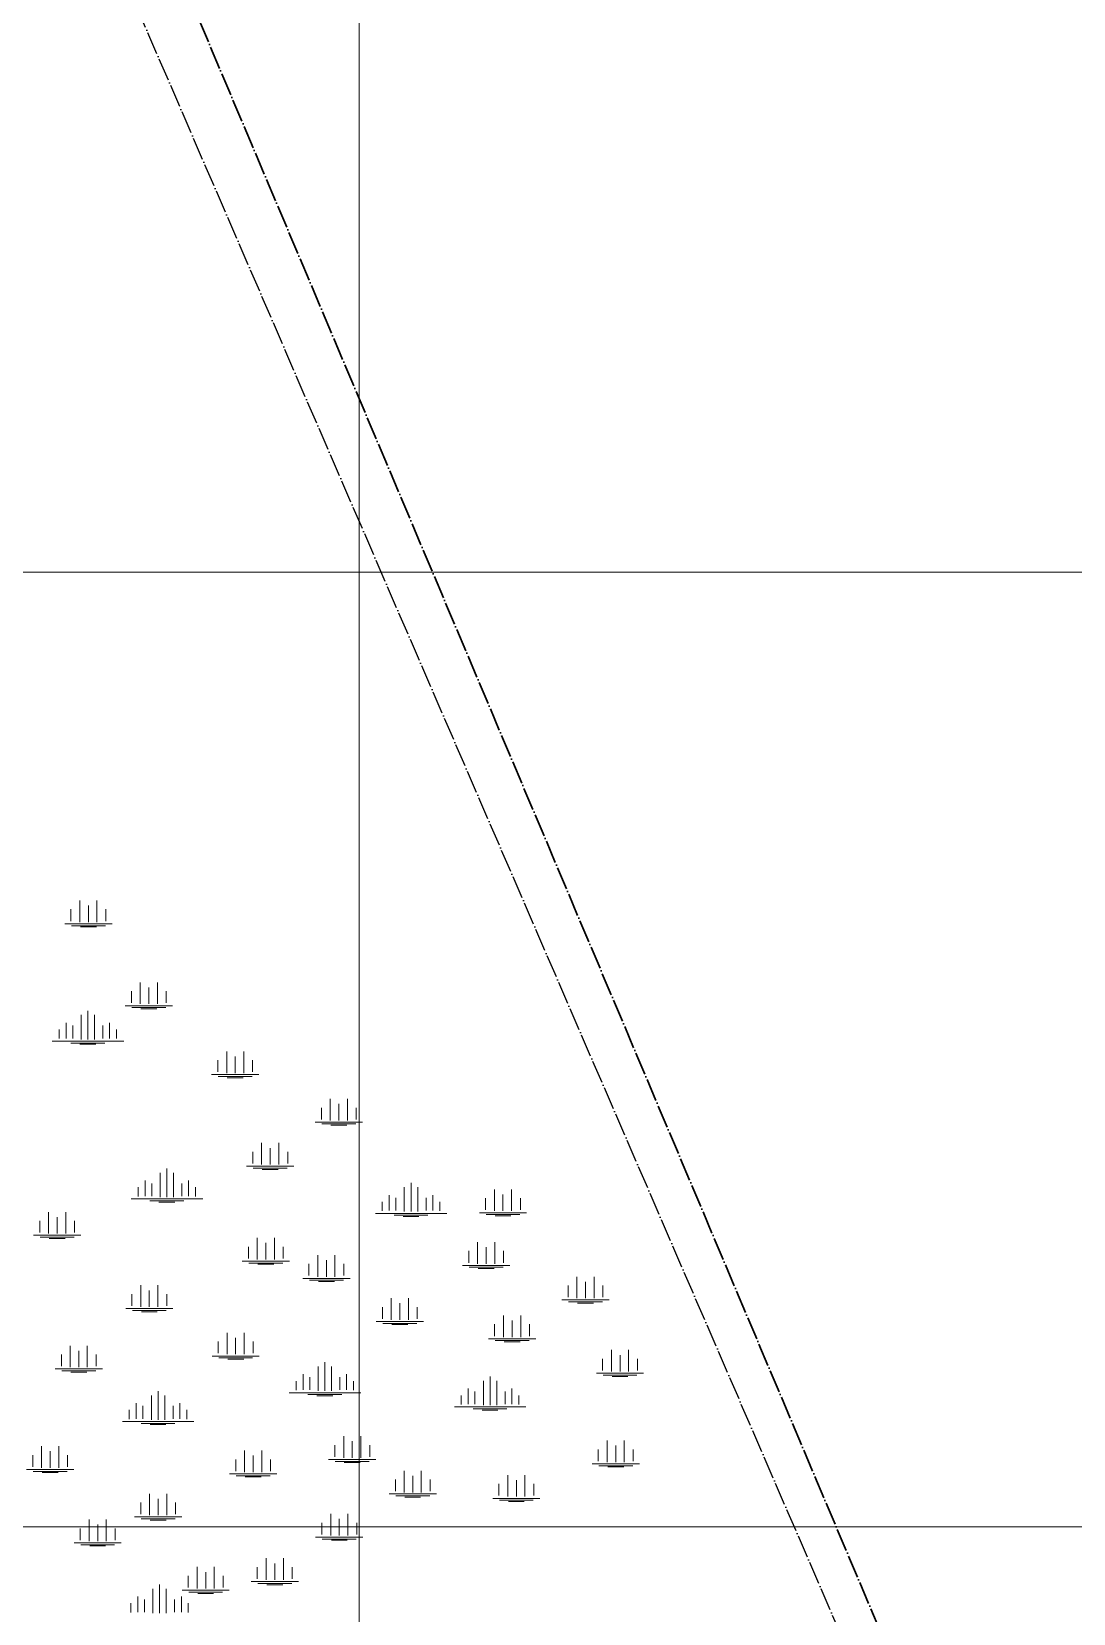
# Model space of a CAD drawing. Header units: metres. Extents: x 405809 to 420020, y 8257398 to 8272141.
# Drawn here: x 409657 to 410748, y 8260909 to 8262566 of the extents above; entities that cross this region are included whole.
import ezdxf

# ---------------------------------------------------------------- set-up
doc = ezdxf.new("R2010")
doc.units = ezdxf.units.M
doc.linetypes.add('ACAD_ISO04W100', pattern=[30, 24, -3, 0, -3])
for name, color, linetype, lineweight in [('BOFEDALES', 112, 'Continuous', 5), ('COORDENADAS', 30, 'Continuous', 5), ('PERT. DE LA RESERVA', 163, 'ACAD_ISO04W100', 30)]:
    doc.layers.add(name, color=color, linetype=linetype, lineweight=lineweight)
doc.layers.add('PERIMETRO', color=3, linetype='ACAD_ISO04W100')

msp = doc.modelspace()

# ---------------------------------------------------------------- linework, layer by layer
at = {"layer": 'BOFEDALES'}
for p, q in [((409707.2, 8261633.4), (409707.2, 8261656)), ((409725.2, 8261633.4), (409725.2, 8261656)), ((409698, 8261646.8), (409698, 8261634.5)), ((409716.2, 8261633.4), (409716.2, 8261650.7)), ((409734.5, 8261646.8), (409734.5, 8261634.5)), ((409691.5, 8261631.6), (409741, 8261631.6)), ((409698.5, 8261629.6), (409734, 8261629.6)), ((409707.9, 8261628.4), (409724.6, 8261628.4)), ((409770.6, 8261547.6), (409770.6, 8261570.2)), ((409788.6, 8261547.6), (409788.6, 8261570.2)), ((409761.3, 8261560.9), (409761.3, 8261548.7)), ((409779.6, 8261547.6), (409779.6, 8261564.9)), ((409797.8, 8261560.9), (409797.8, 8261548.7)), ((409708.6, 8261510.4), (409708.6, 8261536.1)), ((409715.6, 8261510.4), (409715.6, 8261540.5)), ((409715.6, 8261510.4), (409715.6, 8261536.1)), ((409722.6, 8261510.4), (409722.6, 8261536.1)), ((409754.8, 8261545.8), (409804.3, 8261545.8)), ((409761.8, 8261543.8), (409797.3, 8261543.8)), ((409771.3, 8261542.6), (409787.9, 8261542.6)), ((409685.5, 8261520.8), (409685.5, 8261511.3)), ((409692.9, 8261527.8), (409692.9, 8261511.5)), ((409699.9, 8261525), (409699.9, 8261511.5)), ((409731.4, 8261525), (409731.4, 8261511.5)), ((409738.4, 8261527.8), (409738.4, 8261511.5)), ((409745.7, 8261520.8), (409745.7, 8261511.3)), ((409678.3, 8261508.6), (409753.2, 8261508.6)), ((409697.9, 8261506.6), (409733.4, 8261506.6)), ((409707.3, 8261505.4), (409723.9, 8261505.4)), ((409851.8, 8261488.7), (409851.8, 8261476.4)), ((409861.1, 8261475.3), (409861.1, 8261498)), ((409870.1, 8261475.3), (409870.1, 8261492.6)), ((409879.1, 8261475.3), (409879.1, 8261498)), ((409888.3, 8261488.7), (409888.3, 8261476.4)), ((409845.3, 8261473.6), (409894.8, 8261473.6)), ((409852.3, 8261471.6), (409887.8, 8261471.6)), ((409861.7, 8261470.3), (409878.4, 8261470.3)), ((409960.4, 8261439), (409960.4, 8261426.7)), ((409969.6, 8261425.6), (409969.6, 8261448.3)), ((409978.6, 8261425.6), (409978.6, 8261442.9)), ((409987.6, 8261425.6), (409987.6, 8261448.3)), ((409996.9, 8261439), (409996.9, 8261426.7)), ((409953.9, 8261423.9), (410003.4, 8261423.9)), ((409960.9, 8261421.9), (409996.4, 8261421.9)), ((409970.3, 8261420.6), (409987, 8261420.6)), ((409888.5, 8261392.8), (409888.5, 8261380.5)), ((409897.7, 8261379.4), (409897.7, 8261402)), ((409906.7, 8261379.4), (409906.7, 8261396.7)), ((409915.7, 8261379.4), (409915.7, 8261402)), ((409925, 8261392.8), (409925, 8261380.5)), ((409791.4, 8261345.1), (409791.4, 8261370.9)), ((409798.4, 8261345.1), (409798.4, 8261375.3)), ((409798.4, 8261345.1), (409798.4, 8261370.9)), ((409805.4, 8261345.1), (409805.4, 8261370.9)), ((409882, 8261377.6), (409931.5, 8261377.6)), ((409889, 8261375.6), (409924.5, 8261375.6)), ((409898.4, 8261374.4), (409915, 8261374.4)), ((409768.3, 8261355.6), (409768.3, 8261346.1)), ((409775.6, 8261362.6), (409775.6, 8261346.2)), ((409782.6, 8261359.7), (409782.6, 8261346.2)), ((409814.1, 8261359.7), (409814.1, 8261346.2)), ((409821.1, 8261362.6), (409821.1, 8261346.2)), ((409828.4, 8261355.6), (409828.4, 8261346.1)), ((410047.2, 8261330.1), (410047.2, 8261355.8)), ((410054.2, 8261330.1), (410054.2, 8261360.3)), ((410054.2, 8261330.1), (410054.2, 8261355.8)), ((410061.2, 8261330.1), (410061.2, 8261355.8)), ((410141.5, 8261330.8), (410141.5, 8261353.4)), ((410159.5, 8261330.8), (410159.5, 8261353.4)), ((409761.1, 8261343.4), (409836, 8261343.4)), ((409780.6, 8261341.4), (409816.1, 8261341.4)), ((409790, 8261340.1), (409806.7, 8261340.1)), ((410024.1, 8261340.5), (410024.1, 8261331)), ((410031.4, 8261347.5), (410031.4, 8261331.2)), ((410038.4, 8261344.7), (410038.4, 8261331.2)), ((410069.9, 8261344.7), (410069.9, 8261331.2)), ((410076.9, 8261347.5), (410076.9, 8261331.2)), ((410084.3, 8261340.5), (410084.3, 8261331)), ((410132.3, 8261344.1), (410132.3, 8261331.9)), ((410150.5, 8261330.8), (410150.5, 8261348.1)), ((410168.8, 8261344.1), (410168.8, 8261331.9)), ((409665.3, 8261320.4), (409665.3, 8261308.2)), ((409674.5, 8261307.1), (409674.5, 8261329.7)), ((409683.5, 8261307.1), (409683.5, 8261324.4)), ((409692.5, 8261307.1), (409692.5, 8261329.7)), ((409701.8, 8261320.4), (409701.8, 8261308.2)), ((410016.9, 8261328.3), (410091.8, 8261328.3)), ((410036.4, 8261326.3), (410071.9, 8261326.3)), ((410045.9, 8261325.1), (410062.5, 8261325.1)), ((410125.8, 8261329), (410175.3, 8261329)), ((410132.8, 8261327), (410168.3, 8261327)), ((410142.2, 8261325.8), (410158.9, 8261325.8)), ((409658.8, 8261305.3), (409708.3, 8261305.3)), ((409665.8, 8261303.3), (409701.3, 8261303.3)), ((409675.2, 8261302.1), (409691.8, 8261302.1)), ((409883.9, 8261293.4), (409883.9, 8261281.1)), ((409893.2, 8261280), (409893.2, 8261302.7)), ((409902.2, 8261280), (409902.2, 8261297.3)), ((409911.2, 8261280), (409911.2, 8261302.7)), ((409920.4, 8261293.4), (409920.4, 8261281.1)), ((410114.7, 8261288.9), (410114.7, 8261276.6)), ((410123.9, 8261275.5), (410123.9, 8261298.2)), ((410132.9, 8261275.5), (410132.9, 8261292.8)), ((410141.9, 8261275.5), (410141.9, 8261298.2)), ((410151.2, 8261288.9), (410151.2, 8261276.6)), ((409877.4, 8261278.3), (409926.9, 8261278.3)), ((409884.4, 8261276.3), (409919.9, 8261276.3)), ((409893.9, 8261275), (409910.5, 8261275)), ((409947.3, 8261275.3), (409947.3, 8261263.1)), ((409956.5, 8261262), (409956.5, 8261284.6)), ((409965.5, 8261262), (409965.5, 8261279.3)), ((409974.5, 8261262), (409974.5, 8261284.6)), ((409983.8, 8261275.3), (409983.8, 8261263.1)), ((410108.2, 8261273.8), (410157.7, 8261273.8)), ((410115.2, 8261271.8), (410150.7, 8261271.8)), ((410124.6, 8261270.5), (410141.2, 8261270.5)), ((409940.8, 8261260.2), (409990.3, 8261260.2)), ((409947.8, 8261258.2), (409983.3, 8261258.2)), ((409957.2, 8261256.9), (409973.9, 8261256.9)), ((410228, 8261239.4), (410228, 8261262)), ((410237, 8261239.4), (410237, 8261256.7)), ((410246, 8261239.4), (410246, 8261262)), ((409761.8, 8261243.7), (409761.8, 8261231.5)), ((409771, 8261230.4), (409771, 8261253)), ((409780, 8261230.4), (409780, 8261247.6)), ((409789, 8261230.4), (409789, 8261253)), ((409798.3, 8261243.7), (409798.3, 8261231.5)), ((410033.4, 8261216.8), (410033.4, 8261239.4)), ((410051.4, 8261216.8), (410051.4, 8261239.4)), ((410212.2, 8261237.6), (410261.7, 8261237.6)), ((410218.7, 8261252.7), (410218.7, 8261240.5)), ((410255.2, 8261252.7), (410255.2, 8261240.5)), ((409755.3, 8261228.6), (409804.8, 8261228.6)), ((409762.3, 8261226.6), (409797.8, 8261226.6)), ((409771.7, 8261225.3), (409788.4, 8261225.3)), ((410024.2, 8261230.2), (410024.2, 8261217.9)), ((410042.4, 8261216.8), (410042.4, 8261234.1)), ((410060.7, 8261230.2), (410060.7, 8261217.9)), ((410151.1, 8261198.7), (410151.1, 8261221.4)), ((410169.1, 8261198.7), (410169.1, 8261221.4)), ((410219.2, 8261235.6), (410254.7, 8261235.6)), ((410228.6, 8261234.4), (410245.3, 8261234.4)), ((410017.7, 8261215), (410067.2, 8261215)), ((410024.7, 8261213), (410060.2, 8261213)), ((410034.1, 8261211.8), (410050.8, 8261211.8)), ((410141.8, 8261212.1), (410141.8, 8261199.8)), ((410160.1, 8261198.7), (410160.1, 8261216)), ((410178.3, 8261212.1), (410178.3, 8261199.8)), ((409697.1, 8261167.1), (409697.1, 8261189.7)), ((409715.1, 8261167.1), (409715.1, 8261189.7)), ((409852.3, 8261194), (409852.3, 8261181.8)), ((409861.5, 8261180.7), (409861.5, 8261203.3)), ((409870.5, 8261180.7), (409870.5, 8261198)), ((409879.5, 8261180.7), (409879.5, 8261203.3)), ((409888.8, 8261194), (409888.8, 8261181.8)), ((410135.3, 8261197), (410184.8, 8261197)), ((410142.3, 8261195), (410177.8, 8261195)), ((410151.7, 8261193.7), (410168.4, 8261193.7)), ((409687.9, 8261180.4), (409687.9, 8261168.2)), ((409706.1, 8261167.1), (409706.1, 8261184.4)), ((409724.4, 8261180.4), (409724.4, 8261168.2)), ((409845.8, 8261178.9), (409895.3, 8261178.9)), ((409852.8, 8261176.9), (409888.3, 8261176.9)), ((409862.2, 8261175.6), (409878.9, 8261175.6)), ((409963.9, 8261142.3), (409963.9, 8261172.5)), ((410254.9, 8261176), (410254.9, 8261163.7)), ((410264.2, 8261162.6), (410264.2, 8261185.2)), ((410273.2, 8261162.6), (410273.2, 8261179.9)), ((410282.2, 8261162.6), (410282.2, 8261185.2)), ((410291.4, 8261176), (410291.4, 8261163.7)), ((409681.4, 8261165.3), (409730.9, 8261165.3)), ((409688.4, 8261163.3), (409723.9, 8261163.3)), ((409697.8, 8261162), (409714.5, 8261162)), ((409941.1, 8261159.8), (409941.1, 8261143.4)), ((409948.1, 8261156.9), (409948.1, 8261143.4)), ((409956.9, 8261142.3), (409956.9, 8261168)), ((409963.9, 8261142.3), (409963.9, 8261168)), ((409970.9, 8261142.3), (409970.9, 8261168)), ((409979.7, 8261156.9), (409979.7, 8261143.4)), ((409986.7, 8261159.8), (409986.7, 8261143.4)), ((410137, 8261127.3), (410137, 8261157.4)), ((410248.4, 8261160.8), (410297.9, 8261160.8)), ((410255.4, 8261158.8), (410290.9, 8261158.8)), ((410264.8, 8261157.6), (410281.5, 8261157.6)), ((409782.2, 8261112), (409782.2, 8261137.7)), ((409789.2, 8261112), (409789.2, 8261142.1)), ((409789.2, 8261112), (409789.2, 8261137.7)), ((409796.2, 8261112), (409796.2, 8261137.7)), ((409926.6, 8261140.5), (410001.5, 8261140.5)), ((409933.8, 8261152.7), (409933.8, 8261143.2)), ((409946.1, 8261138.5), (409981.7, 8261138.5)), ((409994, 8261152.7), (409994, 8261143.2)), ((410106.9, 8261137.7), (410106.9, 8261128.2)), ((410114.2, 8261144.7), (410114.2, 8261128.4)), ((410121.2, 8261141.9), (410121.2, 8261128.4)), ((410130, 8261127.3), (410130, 8261153)), ((410137, 8261127.3), (410137, 8261153)), ((410144, 8261127.3), (410144, 8261153)), ((410152.7, 8261141.9), (410152.7, 8261128.4)), ((410159.7, 8261144.7), (410159.7, 8261128.4)), ((410167, 8261137.7), (410167, 8261128.2)), ((409759.1, 8261122.4), (409759.1, 8261112.9)), ((409766.4, 8261129.4), (409766.4, 8261113.1)), ((409773.4, 8261126.6), (409773.4, 8261113.1)), ((409804.9, 8261126.6), (409804.9, 8261113.1)), ((409811.9, 8261129.4), (409811.9, 8261113.1)), ((409819.2, 8261122.4), (409819.2, 8261112.9)), ((409955.6, 8261137.3), (409972.2, 8261137.3)), ((410099.6, 8261125.5), (410174.6, 8261125.5)), ((410119.2, 8261123.5), (410154.7, 8261123.5)), ((410128.6, 8261122.3), (410145.3, 8261122.3)), ((409751.9, 8261110.2), (409826.8, 8261110.2)), ((409771.4, 8261108.2), (409806.9, 8261108.2)), ((409780.9, 8261107), (409797.5, 8261107)), ((409983.7, 8261072.3), (409983.7, 8261094.9)), ((409992.7, 8261072.3), (409992.7, 8261089.6)), ((410001.7, 8261072.3), (410001.7, 8261094.9)), ((410259.6, 8261067.8), (410259.6, 8261090.4)), ((410277.6, 8261067.8), (410277.6, 8261090.4)), ((409658, 8261075.1), (409658, 8261062.9)), ((409667.2, 8261061.8), (409667.2, 8261084.4)), ((409676.2, 8261061.8), (409676.2, 8261079.1)), ((409685.2, 8261061.8), (409685.2, 8261084.4)), ((409694.5, 8261075.1), (409694.5, 8261062.9)), ((409879.8, 8261057.3), (409879.8, 8261079.9)), ((409888.8, 8261057.3), (409888.8, 8261074.6)), ((409897.8, 8261057.3), (409897.8, 8261079.9)), ((409974.4, 8261085.6), (409974.4, 8261073.4)), ((410010.9, 8261085.6), (410010.9, 8261073.4)), ((410250.4, 8261081.1), (410250.4, 8261068.9)), ((410268.6, 8261067.8), (410268.6, 8261085)), ((410286.9, 8261081.1), (410286.9, 8261068.9)), ((409651.5, 8261060), (409701, 8261060)), ((409658.5, 8261058), (409694, 8261058)), ((409667.9, 8261056.8), (409684.5, 8261056.8)), ((409864.1, 8261055.5), (409913.6, 8261055.5)), ((409870.6, 8261070.6), (409870.6, 8261058.4)), ((409907.1, 8261070.6), (409907.1, 8261058.4)), ((409967.9, 8261070.5), (410017.4, 8261070.5)), ((409974.9, 8261068.5), (410010.4, 8261068.5)), ((409984.3, 8261067.2), (410001, 8261067.2)), ((410047, 8261036.1), (410047, 8261058.8)), ((410065, 8261036.1), (410065, 8261058.8)), ((410243.9, 8261066), (410293.4, 8261066)), ((410250.9, 8261064), (410286.4, 8261064)), ((410260.3, 8261062.7), (410277, 8261062.7)), ((409871.1, 8261053.5), (409906.6, 8261053.5)), ((409880.5, 8261052.2), (409897.2, 8261052.2)), ((410037.8, 8261049.5), (410037.8, 8261037.2)), ((410056, 8261036.1), (410056, 8261053.4)), ((410074.3, 8261049.5), (410074.3, 8261037.2)), ((410146.3, 8261045), (410146.3, 8261032.7)), ((410155.6, 8261031.6), (410155.6, 8261054.2)), ((410164.6, 8261031.6), (410164.6, 8261048.9)), ((410173.6, 8261031.6), (410173.6, 8261054.2)), ((410182.8, 8261045), (410182.8, 8261032.7)), ((409771.1, 8261025.5), (409771.1, 8261013.2)), ((409780.3, 8261012.1), (409780.3, 8261034.7)), ((409789.3, 8261012.1), (409789.3, 8261029.4)), ((409798.3, 8261012.1), (409798.3, 8261034.7)), ((409807.6, 8261025.5), (409807.6, 8261013.2)), ((410031.3, 8261034.4), (410080.8, 8261034.4)), ((410038.3, 8261032.4), (410073.8, 8261032.4)), ((410047.7, 8261031.1), (410064.3, 8261031.1)), ((410139.8, 8261029.8), (410189.3, 8261029.8)), ((410146.8, 8261027.8), (410182.3, 8261027.8)), ((410156.3, 8261026.6), (410172.9, 8261026.6)), ((409717, 8260985), (409717, 8261007.6)), ((409735, 8260985), (409735, 8261007.6)), ((409764.6, 8261010.3), (409814.1, 8261010.3)), ((409771.6, 8261008.3), (409807.1, 8261008.3)), ((409781, 8261007.1), (409797.6, 8261007.1)), ((409970.1, 8260991), (409970.1, 8261013.6)), ((409979.1, 8260991), (409979.1, 8261008.3)), ((409988.1, 8260991), (409988.1, 8261013.6)), ((409707.7, 8260998.4), (409707.7, 8260986.1)), ((409726, 8260985), (409726, 8261002.3)), ((409744.2, 8260998.4), (409744.2, 8260986.1)), ((409954.3, 8260989.2), (410003.9, 8260989.2)), ((409960.8, 8261004.3), (409960.8, 8260992.1)), ((409997.4, 8261004.3), (409997.4, 8260992.1)), ((409701.2, 8260983.2), (409750.7, 8260983.2)), ((409708.2, 8260981.2), (409743.7, 8260981.2)), ((409717.7, 8260980), (409734.3, 8260980)), ((409961.3, 8260987.2), (409996.9, 8260987.2)), ((409970.8, 8260985.9), (409987.4, 8260985.9)), ((409830.1, 8260935.3), (409830.1, 8260958)), ((409848.1, 8260935.3), (409848.1, 8260958)), ((409893.2, 8260957.7), (409893.2, 8260945.5)), ((409902.5, 8260944.4), (409902.5, 8260967)), ((409911.5, 8260944.4), (409911.5, 8260961.7)), ((409920.5, 8260944.4), (409920.5, 8260967)), ((409929.7, 8260957.7), (409929.7, 8260945.5)), ((409790.8, 8260909.5), (409790.8, 8260939.6)), ((409820.8, 8260948.7), (409820.8, 8260936.4)), ((409839.1, 8260935.3), (409839.1, 8260952.6)), ((409857.3, 8260948.7), (409857.3, 8260936.4)), ((409886.7, 8260942.6), (409936.2, 8260942.6)), ((409893.7, 8260940.6), (409929.2, 8260940.6)), ((409903.1, 8260939.3), (409919.8, 8260939.3)), ((409768.1, 8260926.9), (409768.1, 8260910.5)), ((409775.1, 8260924), (409775.1, 8260910.5)), ((409783.8, 8260909.5), (409783.8, 8260935.2)), ((409790.8, 8260909.5), (409790.8, 8260935.2)), ((409797.8, 8260909.5), (409797.8, 8260935.2)), ((409806.6, 8260924), (409806.6, 8260910.5)), ((409813.6, 8260926.9), (409813.6, 8260910.5)), ((409814.3, 8260933.6), (409863.8, 8260933.6)), ((409821.3, 8260931.6), (409856.8, 8260931.6)), ((409830.8, 8260930.3), (409847.4, 8260930.3)), ((409760.8, 8260919.9), (409760.8, 8260910.4)), ((409820.9, 8260919.9), (409820.9, 8260910.4))]:
    msp.add_line(p, q, dxfattribs=at)
at = {"layer": 'COORDENADAS'}
for p, q in [((410000, 8271350), (410000, 8257550)), ((406200, 8262000), (419600, 8262000)), ((406200, 8261000), (419600, 8261000))]:
    msp.add_line(p, q, dxfattribs=at)
at = {"layer": 'PERIMETRO'}
msp.add_lwpolyline([(407586.7, 8257550), (410636.9, 8260581.4), (408154.9, 8266316.2), (406200, 8270529)], dxfattribs=at)
at = {"layer": 'PERT. DE LA RESERVA'}
msp.add_lwpolyline([(408097.5, 8266680.4), (410559.7, 8260857.8)], dxfattribs=at)

doc.saveas('drawing.dxf')
